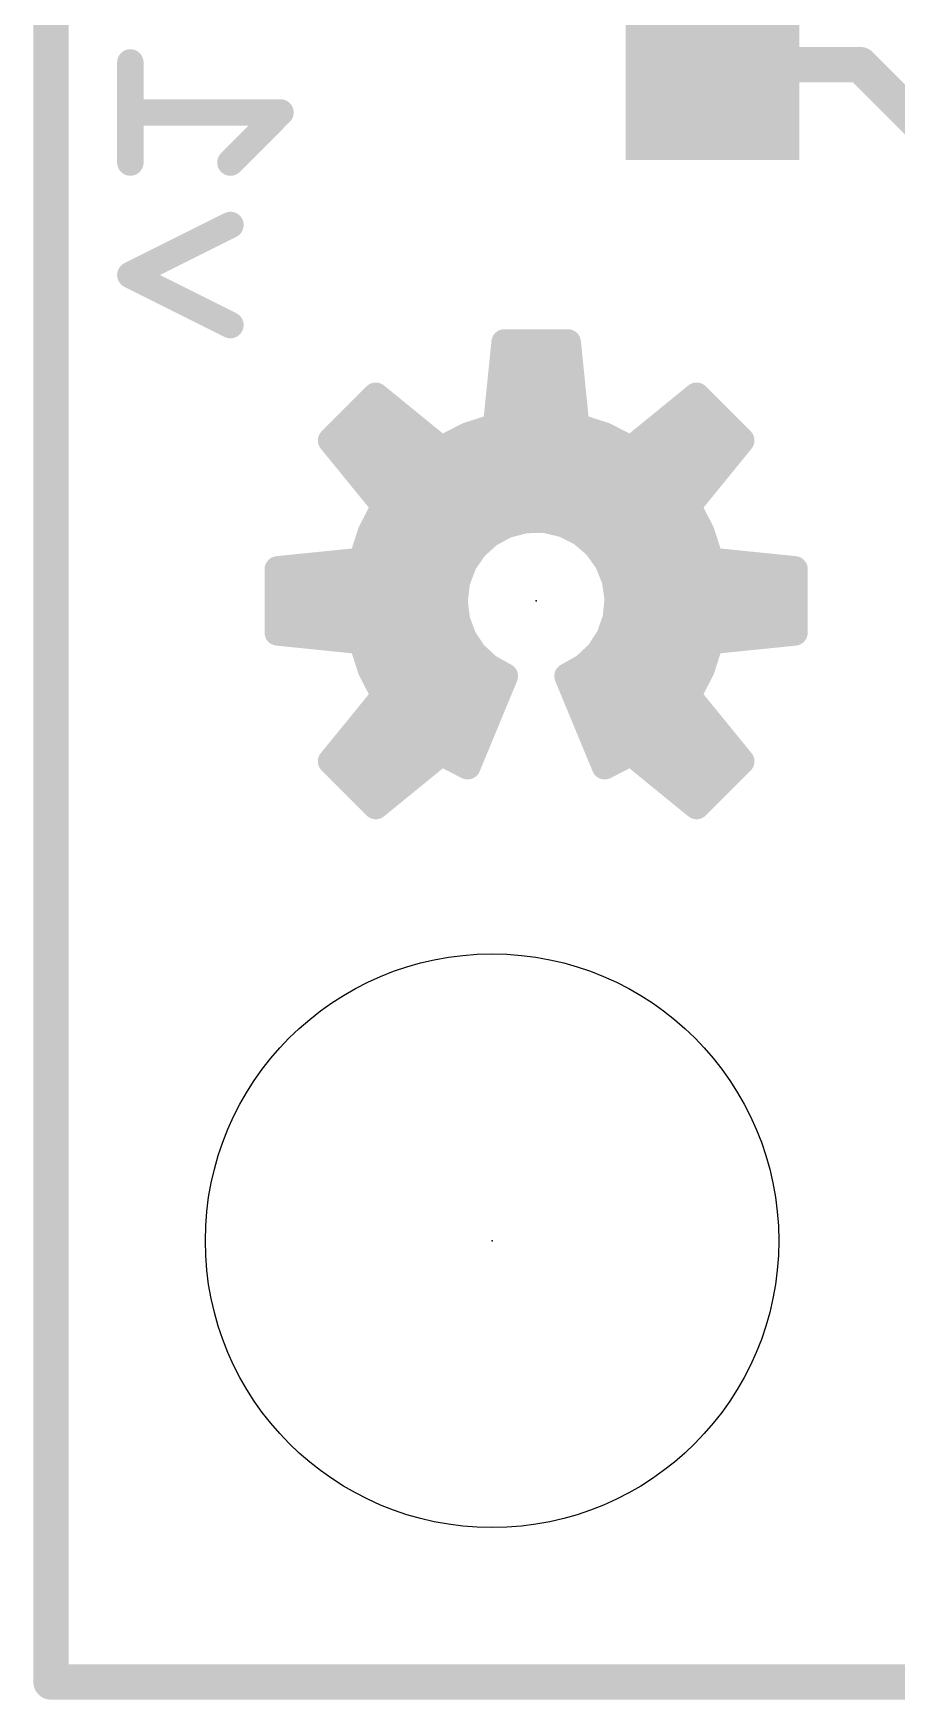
# Model space of a CAD drawing. Extents: x -19 to 88, y -20 to 20.
# Drawn here: x -0.1 to 4.87, y -0.1 to 9.49 of the extents above; entities that cross this region are included whole.
import ezdxf

# ---------------------------------------------------------------- set-up
doc = ezdxf.new("R2010")
doc.units = 0
for name, color, linetype in [('1', 12, 'CONTINUOUS'), ('16', 132, 'CONTINUOUS'), ('20', 53, 'CONTINUOUS'), ('21', 41, 'CONTINUOUS'), ('23', 53, 'CONTINUOUS'), ('51', 53, 'CONTINUOUS')]:
    doc.layers.add(name, color=color, linetype=linetype)

# ---------------------------------------------------------------- blocks, each defined once
blk = doc.blocks.new('RECT')
blk.add_solid([(-0.5, -0.5), (0.5, -0.5), (-0.5, 0.5), (0.5, 0.5)])

msp = doc.modelspace()

# ---------------------------------------------------------------- linework, layer by layer
at = {"layer": '1', "const_width": 0.2032}
for points in [[(0, 20.32), (0, 0)], [(3.81, 9.31), (4.66, 9.31)], [(4.66, 9.31), (5.21, 8.76)], [(0, 0), (20.32, 0)]]:
    msp.add_lwpolyline(points, dxfattribs=at)
at = {"layer": '1', "const_width": 0.1016}
for points in [[(3.81, 9.3608, 1), (3.81, 9.2592)], [(4.6959, 9.3459, 1), (4.6241, 9.2741)], [(4.66, 9.2592, 1), (4.66, 9.3608)], [(0, 0.0508, 1), (0, -0.0508)], [(-0.0508, 0, 1), (0.0508, 0)]]:
    msp.add_lwpolyline(points, format="xyb", dxfattribs=at)
at = {"layer": '16'}
for points, const_width in [([(0, 20.32), (0, 0)], 0.2032), ([(0.4572, 8.7462), (0.4572, 9.3224)], 0.1524), ([(1.3215, 9.0343), (0.4572, 9.0343)], 0.1524), ([(1.0334, 8.7462), (1.3215, 9.0343)], 0.1524), ([(0.4572, 8.0988), (1.0334, 8.3869)], 0.1524), ([(1.0334, 7.8106), (0.4572, 8.0988)], 0.1524), ([(0, 0), (20.32, 0)], 0.2032)]:
    msp.add_lwpolyline(points, dxfattribs=dict(at, const_width=const_width))
for points, const_width in [([(0.4953, 9.3224, 1), (0.4191, 9.3224)], 0.0762), ([(0.4572, 9.0724, 1), (0.4572, 8.9962)], 0.0762), ([(1.3485, 9.0073, 1), (1.2946, 9.0612)], 0.0762), ([(1.3215, 8.9962, 1), (1.3215, 9.0724)], 0.0762), ([(0.4191, 8.7462, 1), (0.4953, 8.7462)], 0.0762), ([(1.0065, 8.7731, 1), (1.0604, 8.7192)], 0.0762), ([(1.0505, 8.3528, 1), (1.0164, 8.4209)], 0.0762), ([(0.4742, 8.1328, 1), (0.4402, 8.0647)], 0.0762), ([(0.4402, 8.1328, 1), (0.4742, 8.0647)], 0.0762), ([(1.0164, 7.7766, 1), (1.0505, 7.8447)], 0.0762), ([(0, 0.0508, 1), (0, -0.0508)], 0.1016), ([(-0.0508, 0, 1), (0.0508, 0)], 0.1016)]:
    msp.add_lwpolyline(points, format="xyb", dxfattribs=dict(at, const_width=const_width))
at = {"layer": '20', "const_width": 0.2032}
for points in [[(0, 20.32), (0, 0)], [(0, 0), (20.32, 0)]]:
    msp.add_lwpolyline(points, dxfattribs=at)
at = {"layer": '20', "const_width": 0.1016}
for points in [[(0, 0.0508, 1), (0, -0.0508)], [(-0.0508, 0, 1), (0.0508, 0)]]:
    msp.add_lwpolyline(points, format="xyb", dxfattribs=at)
at = {"layer": '20'}
msp.add_circle((2.54, 2.54), 1.651, dxfattribs=at)
at = {"layer": '21', "const_width": 0.15}
for points in [[(2.6112, 7.7118), (2.562, 7.2279)], [(2.9768, 7.7118), (2.6112, 7.7118)], [(3.026, 7.2279), (2.9768, 7.7118)], [(2.6049, 7.65), (2.9831, 7.65)], [(2.5897, 7.5), (2.9983, 7.5)], [(1.8705, 7.405), (1.612, 7.1465)], [(1.8155, 7.35), (1.938, 7.35)], [(2.2475, 7.0976), (1.8705, 7.405)], [(2.5744, 7.35), (3.0136, 7.35)], [(3.7175, 7.405), (3.3405, 7.0976)], [(3.6501, 7.35), (3.7725, 7.35)], [(3.976, 7.1465), (3.7175, 7.405)], [(2.562, 7.2279), (2.3993, 7.1758)], [(3.1887, 7.1758), (3.026, 7.2279)], [(1.612, 7.1465), (1.9194, 6.7695)], [(1.6655, 7.2), (2.1219, 7.2)], [(2.3993, 7.1758), (2.2475, 7.0976)], [(2.4749, 7.2), (3.1131, 7.2)], [(3.3405, 7.0976), (3.1887, 7.1758)], [(3.4661, 7.2), (3.9225, 7.2)], [(3.6686, 6.7695), (3.976, 7.1465)], [(1.6907, 7.05), (3.8973, 7.05)], [(1.813, 6.9), (3.775, 6.9)], [(1.9194, 6.7695), (1.8412, 6.6177)], [(1.9094, 6.75), (3.6786, 6.75)], [(3.7468, 6.6177), (3.6686, 6.7695)], [(2.5251, 6.6069), (2.6241, 6.6598)], [(2.6241, 6.6598), (2.7328, 6.6876)], [(2.7328, 6.6876), (2.845, 6.6888)], [(2.845, 6.6888), (2.9542, 6.6634)], [(2.9542, 6.6634), (3.0543, 6.6126)], [(1.8412, 6.6177), (1.7891, 6.455)], [(1.8355, 6.6), (2.5174, 6.6)], [(2.4416, 6.532), (2.5251, 6.6069)], [(3.0543, 6.6126), (3.1395, 6.5396)], [(3.0691, 6.6), (3.7525, 6.6)], [(3.7989, 6.455), (3.7468, 6.6177)], [(1.7891, 6.455), (1.3052, 6.4058)], [(1.7399, 6.45), (2.3855, 6.45)], [(2.3782, 6.4394), (2.4416, 6.532)], [(3.1395, 6.5396), (3.2048, 6.4484)], [(3.2037, 6.45), (3.8481, 6.45)], [(3.2048, 6.4484), (3.2467, 6.3443)], [(4.2828, 6.4058), (3.7989, 6.455)], [(1.3052, 6.4058), (1.3052, 6.0402)], [(2.3387, 6.3344), (2.3782, 6.4394)], [(4.2828, 6.0402), (4.2828, 6.4058)], [(1.3052, 6.3), (2.3345, 6.3)], [(2.3252, 6.223), (2.3387, 6.3344)], [(3.2467, 6.3443), (3.2625, 6.2332)], [(3.253, 6.3), (4.2828, 6.3)], [(2.3381, 6.1136), (2.3252, 6.223)], [(3.2625, 6.2332), (3.2515, 6.1215)], [(1.3052, 6.15), (2.3338, 6.15)], [(2.3763, 6.0102), (2.3381, 6.1136)], [(3.2515, 6.1215), (3.2143, 6.0157)], [(3.2544, 6.15), (4.2828, 6.15)], [(1.3052, 6.0402), (1.7891, 5.991)], [(1.7006, 6), (2.3831, 6)], [(1.7891, 5.991), (1.8412, 5.8283)], [(2.4375, 5.9185), (2.3763, 6.0102)], [(3.2143, 6.0157), (3.153, 5.9217)], [(3.2041, 6), (3.8874, 6)], [(3.7468, 5.8283), (3.7989, 5.991)], [(3.7989, 5.991), (4.2828, 6.0402)], [(2.5184, 5.8437), (2.4375, 5.9185)], [(3.153, 5.9217), (3.0712, 5.845)], [(1.8342, 5.85), (2.5117, 5.85)], [(1.8412, 5.8283), (1.9194, 5.6765)], [(2.3993, 5.2702), (2.6146, 5.7899)], [(2.6146, 5.7899), (2.5184, 5.8437)], [(3.0712, 5.845), (2.9734, 5.7899)], [(2.9734, 5.7899), (3.1887, 5.2702)], [(3.0765, 5.85), (3.7538, 5.85)], [(3.6686, 5.6765), (3.7468, 5.8283)], [(1.9073, 5.7), (2.5774, 5.7)], [(3.0106, 5.7), (3.6807, 5.7)], [(1.9194, 5.6765), (1.612, 5.2995)], [(3.976, 5.2995), (3.6686, 5.6765)], [(1.8163, 5.55), (2.5152, 5.55)], [(3.0728, 5.55), (3.7717, 5.55)], [(1.6939, 5.4), (2.4531, 5.4)], [(3.1349, 5.4), (3.8941, 5.4)], [(1.612, 5.2995), (1.8705, 5.041)], [(1.8705, 5.041), (2.2475, 5.3484)], [(2.2475, 5.3484), (2.3993, 5.2702)], [(3.1887, 5.2702), (3.3405, 5.3484)], [(3.3405, 5.3484), (3.7175, 5.041)], [(3.7175, 5.041), (3.976, 5.2995)], [(1.6615, 5.25), (2.1268, 5.25)], [(3.4612, 5.25), (3.9265, 5.25)], [(1.8115, 5.1), (1.9429, 5.1)], [(3.6451, 5.1), (3.7765, 5.1)]]:
    msp.add_lwpolyline(points, dxfattribs=at)
at = {"layer": '21', "const_width": 0.075}
for points in [[(2.6112, 7.7493, 1), (2.6112, 7.6743)], [(2.6485, 7.708, 1), (2.5739, 7.7156)], [(3.0141, 7.7156, 1), (2.9395, 7.708)], [(2.9768, 7.6743, 1), (2.9768, 7.7493)], [(2.6049, 7.6875, 1), (2.6049, 7.6125)], [(2.9831, 7.6125, 1), (2.9831, 7.6875)], [(2.5897, 7.5375, 1), (2.5897, 7.4625)], [(2.9983, 7.4625, 1), (2.9983, 7.5375)], [(1.8155, 7.3875, 1), (1.8155, 7.3125)], [(1.8942, 7.4341, 1), (1.8468, 7.3759)], [(1.897, 7.3785, 1), (1.844, 7.4315)], [(1.938, 7.3125, 1), (1.938, 7.3875)], [(2.5744, 7.3875, 1), (2.5744, 7.3125)], [(3.0136, 7.3125, 1), (3.0136, 7.3875)], [(3.6501, 7.3875, 1), (3.6501, 7.3125)], [(3.744, 7.4315, 1), (3.691, 7.3785)], [(3.7412, 7.3759, 1), (3.6938, 7.4341)], [(3.7725, 7.3125, 1), (3.7725, 7.3875)], [(2.5734, 7.1922, 1), (2.5506, 7.2636)], [(3.0374, 7.2636, 1), (3.0146, 7.1922)], [(1.6411, 7.1702, 1), (1.5829, 7.1228)], [(1.5855, 7.173, 1), (1.6385, 7.12)], [(1.6655, 7.2375, 1), (1.6655, 7.1625)], [(2.1219, 7.1625, 1), (2.1219, 7.2375)], [(2.3879, 7.2115, 1), (2.4108, 7.1401)], [(2.4165, 7.1425, 1), (2.3822, 7.2092)], [(2.4749, 7.2375, 1), (2.4749, 7.1625)], [(2.5247, 7.2317, 1), (2.5993, 7.2241)], [(2.9887, 7.2241, 1), (3.0633, 7.2317)], [(3.1131, 7.1625, 1), (3.1131, 7.2375)], [(3.2058, 7.2092, 1), (3.1715, 7.1425)], [(3.1772, 7.1401, 1), (3.2001, 7.2115)], [(3.4661, 7.2375, 1), (3.4661, 7.1625)], [(3.9225, 7.1625, 1), (3.9225, 7.2375)], [(4.0051, 7.1228, 1), (3.9469, 7.1702)], [(3.9495, 7.12, 1), (4.0025, 7.173)], [(1.6907, 7.0875, 1), (1.6907, 7.0125)], [(2.2303, 7.1309, 1), (2.2647, 7.0643)], [(2.2238, 7.0685, 1), (2.2712, 7.1267)], [(3.3168, 7.1267, 1), (3.3642, 7.0685)], [(3.3233, 7.0643, 1), (3.3577, 7.1309)], [(3.8973, 7.0125, 1), (3.8973, 7.0875)], [(1.813, 6.9375, 1), (1.813, 6.8625)], [(3.775, 6.8625, 1), (3.775, 6.9375)], [(1.9094, 6.7875, 1), (1.9094, 6.7125)], [(1.9527, 6.7523, 1), (1.8861, 6.7867)], [(1.8903, 6.7458, 1), (1.9485, 6.7932)], [(3.7019, 6.7867, 1), (3.6353, 6.7523)], [(3.6395, 6.7932, 1), (3.6977, 6.7458)], [(3.6786, 6.7125, 1), (3.6786, 6.7875)], [(2.6148, 6.6961, 1), (2.6334, 6.6234)], [(2.6418, 6.6267, 1), (2.6064, 6.6928)], [(2.7324, 6.7251, 1), (2.7332, 6.6501)], [(2.7421, 6.6513, 1), (2.7235, 6.7239)], [(2.8535, 6.7254, 1), (2.8365, 6.6523)], [(2.8454, 6.6513, 1), (2.8446, 6.7263)], [(2.9712, 6.6968, 1), (2.9373, 6.6299)], [(2.9457, 6.6268, 1), (2.9628, 6.6999)], [(1.8355, 6.6375, 1), (1.8355, 6.5625)], [(1.8078, 6.6348, 1), (1.8745, 6.6005)], [(1.8769, 6.6062, 1), (1.8055, 6.6291)], [(2.5074, 6.64, 1), (2.5428, 6.5738)], [(2.5501, 6.579, 1), (2.5001, 6.6348)], [(2.5174, 6.5625, 1), (2.5174, 6.6375)], [(3.0787, 6.6411, 1), (3.0299, 6.5842)], [(3.0691, 6.6375, 1), (3.0691, 6.5625)], [(3.0374, 6.5792, 1), (3.0713, 6.6461)], [(3.7825, 6.6291, 1), (3.7111, 6.6062)], [(3.7135, 6.6005, 1), (3.7802, 6.6348)], [(3.7525, 6.5625, 1), (3.7525, 6.6375)], [(1.7399, 6.4875, 1), (1.7399, 6.4125)], [(1.7929, 6.4177, 1), (1.7853, 6.4923)], [(2.3855, 6.4125, 1), (2.3855, 6.4875)], [(2.4165, 6.5599, 1), (2.4666, 6.5041)], [(2.4725, 6.5108, 1), (2.4106, 6.5532)], [(3.17, 6.5614, 1), (3.109, 6.5177)], [(3.1151, 6.5111, 1), (3.1639, 6.568)], [(3.2037, 6.4875, 1), (3.2037, 6.4125)], [(3.2396, 6.4624, 1), (3.1701, 6.4344)], [(3.8027, 6.4923, 1), (3.7951, 6.4177)], [(3.8481, 6.4125, 1), (3.8481, 6.4875)], [(1.3427, 6.4058, 1), (1.2677, 6.4058)], [(1.3014, 6.4431, 1), (1.309, 6.3685)], [(1.7534, 6.4664, 1), (1.8248, 6.4436)], [(2.3472, 6.4606, 1), (2.4091, 6.4182)], [(2.4133, 6.4262, 1), (2.3431, 6.4526)], [(3.1744, 6.4265, 1), (3.2353, 6.4702)], [(3.7632, 6.4436, 1), (3.8346, 6.4664)], [(4.3203, 6.4058, 1), (4.2453, 6.4058)], [(4.279, 6.3685, 1), (4.2866, 6.4431)], [(1.3052, 6.3375, 1), (1.3052, 6.2625)], [(2.3036, 6.3476, 1), (2.3737, 6.3212)], [(2.3759, 6.3299, 1), (2.3014, 6.3389)], [(2.3345, 6.2625, 1), (2.3345, 6.3375)], [(3.2838, 6.3496, 1), (3.2095, 6.339)], [(3.2119, 6.3303, 1), (3.2815, 6.3582)], [(3.253, 6.3375, 1), (3.253, 6.2625)], [(4.2828, 6.2625, 1), (4.2828, 6.3375)], [(2.3624, 6.2274, 1), (2.288, 6.2186)], [(2.288, 6.2275, 1), (2.3624, 6.2185)], [(3.2999, 6.2295, 1), (3.2252, 6.2368)], [(3.2254, 6.2279, 1), (3.2997, 6.2385)], [(1.3052, 6.1875, 1), (1.3052, 6.1125)], [(2.3733, 6.1265, 1), (2.303, 6.1006)], [(2.3009, 6.1092, 1), (2.3754, 6.118)], [(2.3338, 6.1125, 1), (2.3338, 6.1875)], [(3.2142, 6.1252, 1), (3.2889, 6.1178)], [(3.2869, 6.1091, 1), (3.2162, 6.134)], [(3.2544, 6.1875, 1), (3.2544, 6.1125)], [(4.2828, 6.1125, 1), (4.2828, 6.1875)], [(1.309, 6.0775, 1), (1.3014, 6.0029)], [(1.2677, 6.0402, 1), (1.3427, 6.0402)], [(1.7006, 6.0375, 1), (1.7006, 5.9625)], [(1.8248, 6.0024, 1), (1.7534, 5.9796)], [(1.7853, 5.9537, 1), (1.7929, 6.0283)], [(2.4075, 6.031, 1), (2.3451, 5.9893)], [(2.3411, 5.9972, 1), (2.4115, 6.0231)], [(2.3831, 5.9625, 1), (2.3831, 6.0375)], [(3.2041, 6.0375, 1), (3.2041, 5.9625)], [(3.179, 6.0281, 1), (3.2497, 6.0032)], [(3.2458, 5.9952, 1), (3.1829, 6.0361)], [(3.7951, 6.0283, 1), (3.8027, 5.9537)], [(3.8346, 5.9796, 1), (3.7632, 6.0024)], [(3.8874, 5.9625, 1), (3.8874, 6.0375)], [(4.2453, 6.0402, 1), (4.3203, 6.0402)], [(4.2866, 6.0029, 1), (4.279, 6.0775)], [(2.463, 5.9461, 1), (2.4121, 5.891)], [(2.4063, 5.8977, 1), (2.4687, 5.9394)], [(3.1216, 5.9422, 1), (3.1845, 5.9012)], [(3.1787, 5.8943, 1), (3.1274, 5.949)], [(1.8342, 5.8875, 1), (1.8342, 5.8125)], [(1.8745, 5.8455, 1), (1.8078, 5.8112)], [(1.8055, 5.8169, 1), (1.8769, 5.8398)], [(2.5368, 5.8765, 1), (2.5001, 5.811)], [(2.493, 5.8162, 1), (2.5439, 5.8713)], [(2.5117, 5.8125, 1), (2.5117, 5.8875)], [(2.6492, 5.7755, 1), (2.58, 5.8043)], [(2.5963, 5.7572, 1), (2.6329, 5.8226)], [(3.008, 5.8043, 1), (2.9388, 5.7755)], [(2.955, 5.8226, 1), (2.9918, 5.7572)], [(3.0455, 5.8723, 1), (3.0968, 5.8176)], [(3.0765, 5.8875, 1), (3.0765, 5.8125)], [(3.0896, 5.8123, 1), (3.0528, 5.8776)], [(3.7111, 5.8398, 1), (3.7825, 5.8169)], [(3.7802, 5.8112, 1), (3.7135, 5.8455)], [(3.7538, 5.8125, 1), (3.7538, 5.8875)], [(1.9073, 5.7375, 1), (1.9073, 5.6625)], [(2.5774, 5.6625, 1), (2.5774, 5.7375)], [(3.0106, 5.7375, 1), (3.0106, 5.6625)], [(3.6807, 5.6625, 1), (3.6807, 5.7375)], [(1.8861, 5.6593, 1), (1.9527, 5.6937)], [(1.9485, 5.6528, 1), (1.8903, 5.7002)], [(3.6977, 5.7002, 1), (3.6395, 5.6528)], [(3.6353, 5.6937, 1), (3.7019, 5.6593)], [(1.8163, 5.5875, 1), (1.8163, 5.5125)], [(2.5152, 5.5125, 1), (2.5152, 5.5875)], [(3.0728, 5.5875, 1), (3.0728, 5.5125)], [(3.7717, 5.5125, 1), (3.7717, 5.5875)], [(1.6939, 5.4375, 1), (1.6939, 5.3625)], [(2.4531, 5.3625, 1), (2.4531, 5.4375)], [(3.1349, 5.4375, 1), (3.1349, 5.3625)], [(3.8941, 5.3625, 1), (3.8941, 5.4375)], [(1.6385, 5.326, 1), (1.5855, 5.273)], [(2.2647, 5.3817, 1), (2.2303, 5.3151)], [(2.2712, 5.3193, 1), (2.2238, 5.3775)], [(3.3642, 5.3775, 1), (3.3168, 5.3193)], [(3.3577, 5.3151, 1), (3.3233, 5.3817)], [(4.0025, 5.273, 1), (3.9495, 5.326)], [(1.5829, 5.3232, 1), (1.6411, 5.2758)], [(1.6615, 5.2875, 1), (1.6615, 5.2125)], [(2.1268, 5.2125, 1), (2.1268, 5.2875)], [(2.3647, 5.2846, 1), (2.4339, 5.2558)], [(2.3821, 5.2369, 1), (2.4165, 5.3035)], [(3.1715, 5.3035, 1), (3.2059, 5.2369)], [(3.1541, 5.2558, 1), (3.2233, 5.2846)], [(3.4612, 5.2875, 1), (3.4612, 5.2125)], [(3.9265, 5.2125, 1), (3.9265, 5.2875)], [(3.9469, 5.2758, 1), (4.0051, 5.3232)], [(1.8115, 5.1375, 1), (1.8115, 5.0625)], [(1.8468, 5.0701, 1), (1.8942, 5.0119)], [(1.844, 5.0145, 1), (1.897, 5.0675)], [(1.9429, 5.0625, 1), (1.9429, 5.1375)], [(3.6451, 5.1375, 1), (3.6451, 5.0625)], [(3.691, 5.0675, 1), (3.744, 5.0145)], [(3.6938, 5.0119, 1), (3.7412, 5.0701)], [(3.7765, 5.0625, 1), (3.7765, 5.1375)]]:
    msp.add_lwpolyline(points, format="xyb", dxfattribs=at)
at = {"layer": '23'}
for p in [(2.794, 6.223), (2.54, 2.54)]:
    msp.add_point(p, dxfattribs=at)

# ---------------------------------------------------------------- block references
at = {"layer": '1', "xscale": 1.1, "rotation": 90}
msp.add_blockref('RECT', (3.81, 9.31), dxfattribs=at)
at = {"layer": '51', "xscale": 0.5001, "yscale": 0.95, "rotation": 90}
msp.add_blockref('RECT', (3.8049, 9.5719), dxfattribs=at)

doc.saveas('drawing.dxf')
